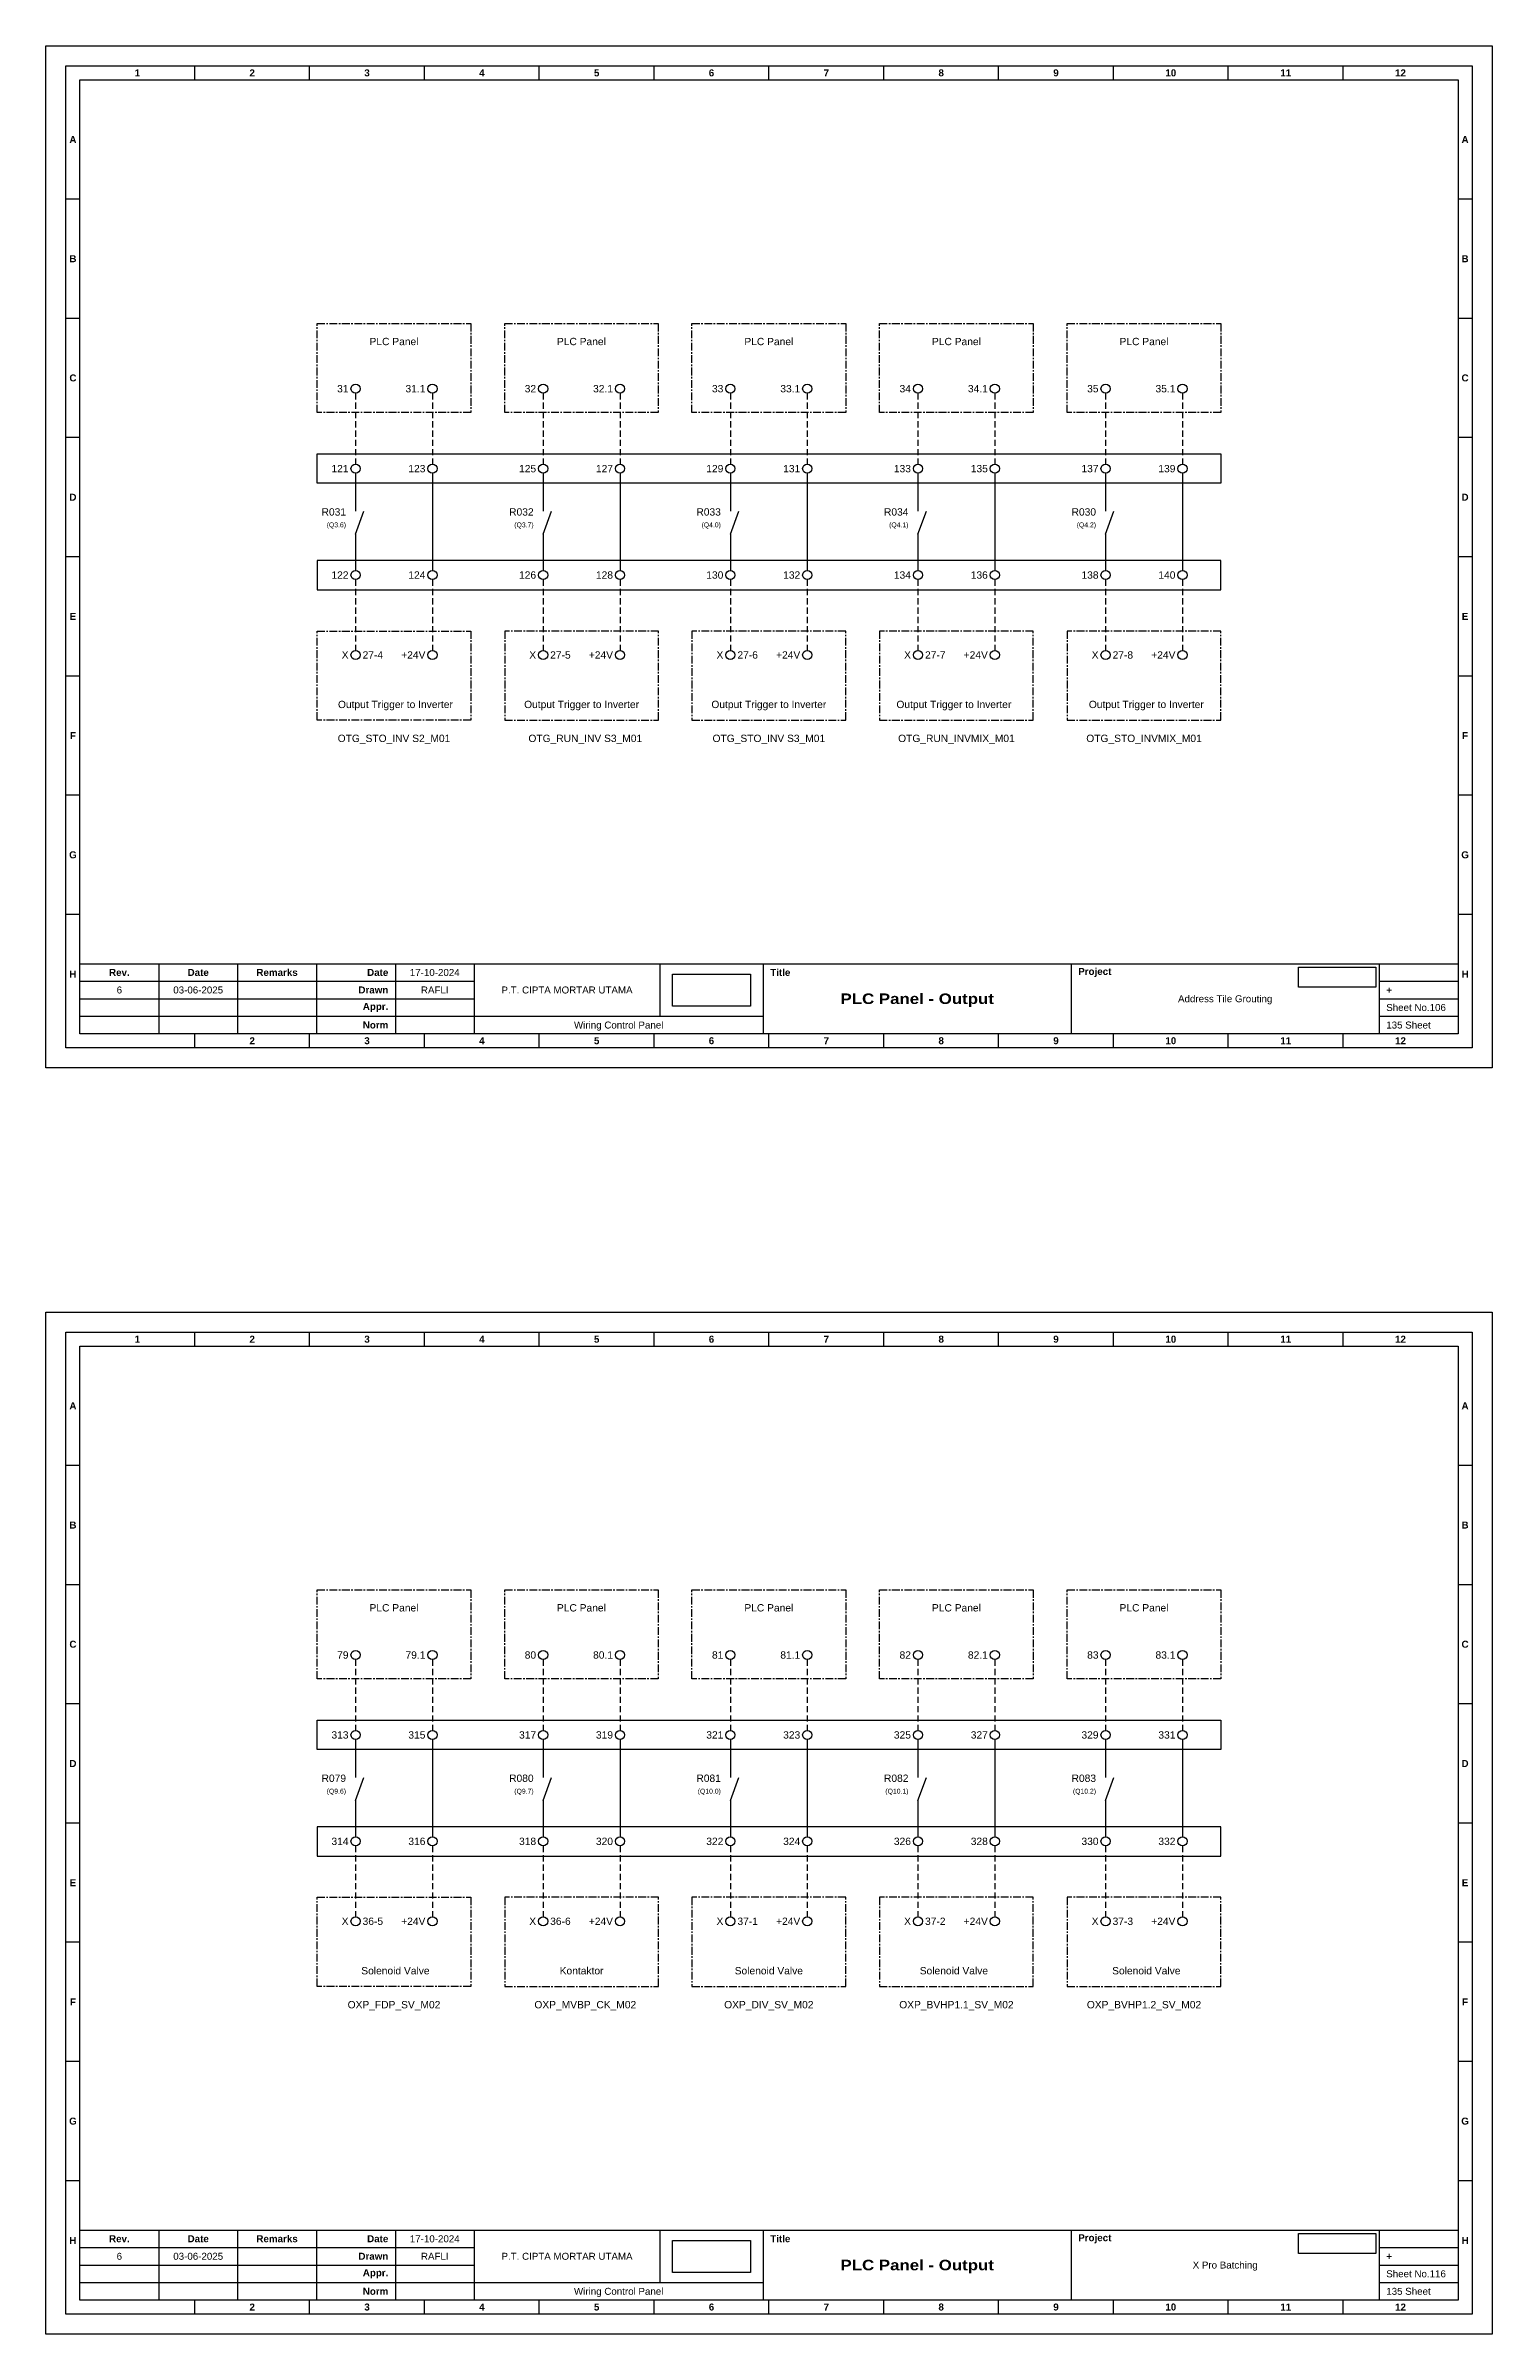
# Model space of a CAD drawing. Header units: millimetres. Extents: x 7759 to 13246, y 5489 to 6217.
# Drawn here: x 9835.2 to 10131.3, y 5747.9 to 6216.5 of the extents above; entities that cross this region are included whole.
import ezdxf
from ezdxf.enums import TextEntityAlignment as Align

# ---------------------------------------------------------------- set-up
doc = ezdxf.new("R2010")
doc.units = ezdxf.units.MM
doc.linetypes.add('CENTER', pattern=[50.8, 31.75, -6.35, 6.35, -6.35])
doc.linetypes.add('HIDDEN', pattern=[9.525, 6.35, -3.175])
doc.styles.add('Bold', font='ariblk.ttf', dxfattribs={"height": 25.4})
doc.styles.get("Standard").update_dxf_attribs({"font": 'arial.ttf'})
picture_1 = doc.add_image_def('image1.png', size_in_pixel=(2048, 847))
picture_2 = doc.add_image_def('image2.png', size_in_pixel=(2092, 542))

# ---------------------------------------------------------------- blocks, each defined once
blk = doc.blocks.new('KOP MU PROJECT')
at = {"color": 6, "ltscale": 50}
for p, q in [((27.74, 184.05), (27.74, 186.66)), ((49.13, 184.05), (49.13, 186.66)), ((70.51, 184.05), (70.51, 186.66)), ((91.89, 184.05), (91.89, 186.66)), ((113.27, 184.05), (113.27, 186.66)), ((134.66, 184.05), (134.66, 186.66)), ((156.04, 184.05), (156.04, 186.66)), ((177.42, 184.05), (177.42, 186.66)), ((198.8, 184.05), (198.8, 186.66)), ((220.19, 184.05), (220.19, 186.66)), ((241.57, 184.05), (241.57, 186.66)), ((6.36, 161.84), (3.75, 161.84)), ((265.59, 161.84), (262.98, 161.84)), ((6.36, 139.63), (3.75, 139.63)), ((265.59, 139.63), (262.98, 139.63)), ((6.36, 117.42), (3.75, 117.42)), ((265.59, 117.42), (262.98, 117.42)), ((6.36, 95.22), (3.75, 95.22)), ((265.59, 95.22), (262.98, 95.22)), ((6.36, 73.01), (3.75, 73.01)), ((265.59, 73.01), (262.98, 73.01)), ((6.36, 50.8), (3.75, 50.8)), ((265.59, 50.8), (262.98, 50.8)), ((6.36, 28.59), (3.75, 28.59)), ((265.59, 28.59), (262.98, 28.59)), ((27.74, 3.75), (27.74, 6.36)), ((49.13, 3.75), (49.13, 6.36)), ((70.51, 3.75), (70.51, 6.36)), ((91.89, 3.75), (91.89, 6.36)), ((113.27, 3.75), (113.27, 6.36)), ((134.66, 3.75), (134.66, 6.36)), ((156.04, 3.75), (156.04, 6.36)), ((177.42, 3.75), (177.42, 6.36)), ((198.8, 3.75), (198.8, 6.36)), ((220.19, 3.75), (220.19, 6.36)), ((241.57, 3.75), (241.57, 6.36))]:
    blk.add_line(p, q, dxfattribs=at)
at = {"ltscale": 50}
for p, q in [((6.36, 19.41), (262.98, 19.41)), ((21.04, 19.41), (21.04, 6.36)), ((35.72, 19.41), (35.72, 6.36)), ((50.41, 19.41), (50.41, 6.36)), ((65.09, 19.41), (65.09, 6.36)), ((79.77, 19.41), (79.77, 6.36)), ((114.35, 19.41), (114.35, 9.62)), ((133.6, 19.41), (133.6, 6.36)), ((190.95, 19.41), (190.95, 6.36)), ((248.3, 19.41), (248.3, 6.36)), ((6.36, 16.15), (79.77, 16.15)), ((6.36, 12.89), (79.77, 12.89)), ((248.3, 16.15), (262.98, 16.15)), ((248.3, 12.89), (262.98, 12.89)), ((6.36, 9.62), (133.6, 9.62)), ((248.3, 9.62), (262.98, 9.62))]:
    blk.add_line(p, q, dxfattribs=at)
at = {"color": 1, "ltscale": 50}
blk.add_lwpolyline([(269.34, 0), (0, 0), (0, 190.41), (269.34, 190.41)], close=True, dxfattribs=at)
at = {"color": 6, "ltscale": 50}
for points in [[(265.59, 3.75), (3.75, 3.75), (3.75, 186.66), (265.59, 186.66)], [(262.98, 6.36), (6.36, 6.36), (6.36, 184.05), (262.98, 184.05)]]:
    blk.add_lwpolyline(points, close=True, dxfattribs=at)
at = {"ltscale": 50, "char_height": 1.305, "attachment_point": 4}
for s, width, heights, insert in [('\\pxqc;{\\fArial|b1|i0|c0|p34;1}', 21.3825, [2.51], (6.36, 185.36)), ('\\pxqc;{\\fArial|b1|i0|c0|p34;2}', 21.3825, [2.51], (27.74, 185.36)), ('\\pxqc;{\\fArial|b1|i0|c0|p34;3}', 21.3825, [2.51], (49.13, 185.36)), ('\\pxqc;{\\fArial|b1|i0|c0|p34;4}', 21.3825, [2.51], (70.51, 185.36)), ('\\pxqc;{\\fArial|b1|i0|c0|p34;5}', 21.3825, [2.51], (91.89, 185.36)), ('\\pxqc;{\\fArial|b1|i0|c0|p34;6}', 21.3825, [2.51], (113.27, 185.36)), ('\\pxqc;{\\fArial|b1|i0|c0|p34;7}', 21.3825, [2.51], (134.66, 185.36)), ('\\pxqc;{\\fArial|b1|i0|c0|p34;8}', 21.3825, [2.51], (156.04, 185.36)), ('\\pxqc;{\\fArial|b1|i0|c0|p34;9}', 21.3825, [2.51], (177.42, 185.36)), ('\\pxqc;{\\fArial|b1|i0|c0|p34;10}', 21.3825, [2.51], (198.8, 185.36)), ('\\pxqc;{\\fArial|b1|i0|c0|p34;11}', 21.3825, [2.51], (220.19, 185.36)), ('\\pxqc;{\\fArial|b1|i0|c0|p34;12}', 21.3825, [2.51], (241.57, 185.36)), ('\\pxqc;{\\fArial|b1|i0|c0|p34;A}', 2.61, [2.51], (3.75, 172.95)), ('\\pxqc;{\\fArial|b1|i0|c0|p34;A}', 2.61, [2.51], (262.98, 172.95)), ('\\pxqc;{\\fArial|b1|i0|c0|p34;B}', 2.61, [2.51], (3.75, 150.74)), ('\\pxqc;{\\fArial|b1|i0|c0|p34;B}', 2.61, [2.51], (262.98, 150.74)), ('\\pxqc;{\\fArial|b1|i0|c0|p34;C}', 2.61, [2.51], (3.75, 128.53)), ('\\pxqc;{\\fArial|b1|i0|c0|p34;C}', 2.61, [2.51], (262.98, 128.53)), ('\\pxqc;{\\fArial|b1|i0|c0|p34;D}', 2.61, [2.51], (3.75, 106.32)), ('\\pxqc;{\\fArial|b1|i0|c0|p34;D}', 2.61, [2.51], (262.98, 106.32)), ('\\pxqc;{\\fArial|b1|i0|c0|p34;E}', 2.61, [2.51], (3.75, 84.11)), ('\\pxqc;{\\fArial|b1|i0|c0|p34;E}', 2.61, [2.51], (262.98, 84.11)), ('\\pxqc;{\\fArial|b1|i0|c0|p34;F}', 2.61, [2.51], (3.75, 61.9)), ('\\pxqc;{\\fArial|b1|i0|c0|p34;F}', 2.61, [2.51], (262.98, 61.9)), ('\\pxqc;{\\fArial|b1|i0|c0|p34;G}', 2.61, [2.51], (3.75, 39.69)), ('\\pxqc;{\\fArial|b1|i0|c0|p34;G}', 2.61, [2.51], (262.98, 39.69)), ('\\pxqc;{\\fArial|b1|i0|c0|p34;H}', 2.61, [2.51], (3.75, 17.47)), ('\\pxqc;{\\fArial|b1|i0|c0|p34;Rev.}', 14.6811, [2.88], (6.36, 17.78)), ('\\pxqc;{\\fArial|b1|i0|c0|p34;Date}', 14.6811, [2.88], (21.04, 17.78)), ('\\pxqc;{\\fArial|b1|i0|c0|p34;Remarks}', 14.6811, [2.88], (35.72, 17.78)), ('\\pxqr;{\\fArial|b1|i0|c0|p34;Date}', 13.3761, [2.88], (50.41, 17.78)), ('\\pxql;{\\fArial|b1|i0|c0|p34;Title}', 50.2419, [2.88], (134.9, 17.78)), ('\\pxql;{\\fArial|b1|i0|c0|p34;Project}', 50.2419, [2.88], (192.25, 17.78)), ('\\pxqc;{\\fArial|b1|i0|c0|p34;H}', 2.61, [2.51], (262.98, 17.47)), ('\\pxqr;{\\fArial|b1|i0|c0|p34;Drawn}', 13.3761, [2.88], (50.41, 14.52)), ('\\pxql;{\\fArial|b1|i0|c0|p34;+}', 14.6811, [2.88], (249.61, 14.52)), ('\\pxqr;{\\fArial|b1|i0|c0|p34;Appr.}', 13.3761, [2.88], (50.41, 11.26)), ('\\pxqr;{\\fArial|b1|i0|c0|p34;Norm}', 13.3761, [2.88], (50.41, 7.99)), ('\\pxqc;{\\fArial|b1|i0|c0|p34;2}', 21.3825, [2.51], (27.74, 5.06)), ('\\pxqc;{\\fArial|b1|i0|c0|p34;3}', 21.3825, [2.51], (49.13, 5.06)), ('\\pxqc;{\\fArial|b1|i0|c0|p34;4}', 21.3825, [2.51], (70.51, 5.06)), ('\\pxqc;{\\fArial|b1|i0|c0|p34;5}', 21.3825, [2.51], (91.89, 5.06)), ('\\pxqc;{\\fArial|b1|i0|c0|p34;6}', 21.3825, [2.51], (113.27, 5.06)), ('\\pxqc;{\\fArial|b1|i0|c0|p34;7}', 21.3825, [2.51], (134.66, 5.06)), ('\\pxqc;{\\fArial|b1|i0|c0|p34;8}', 21.3825, [2.51], (156.04, 5.06)), ('\\pxqc;{\\fArial|b1|i0|c0|p34;9}', 21.3825, [2.51], (177.42, 5.06)), ('\\pxqc;{\\fArial|b1|i0|c0|p34;10}', 21.3825, [2.51], (198.8, 5.06)), ('\\pxqc;{\\fArial|b1|i0|c0|p34;11}', 21.3825, [2.51], (220.19, 5.06)), ('\\pxqc;{\\fArial|b1|i0|c0|p34;12}', 21.3825, [2.51], (241.57, 5.06))]:
    blk.add_mtext_dynamic_manual_height_columns(s, width=width, gutter_width=0.0326, heights=heights, dxfattribs=dict(at, insert=insert))
at = {"ltscale": 50}
for tag, p in [('DATECREATED', (72.43, 17.78)), ('REV', (13.7, 14.52)), ('REVDATE', (28.38, 14.52)), ('REMARKS', (43.06, 14.52)), ('DRAWN', (72.43, 14.52)), ('COMPANY', (97.06, 14.52)), ('PROJECT', (219.62, 12.89)), ('NORM', (72.43, 7.99)), ('APPR', (72.43, 11.26)), ('DRAWINGCATEGORY', (106.68, 7.99)), ('DESCRIPTION', (162.27, 10.03))]:
    blk.add_attdef(tag, text='', height=1.3, dxfattribs=at).set_placement(p, align=Align.MIDDLE_CENTER)
at = {"ltscale": 50, "style": 'Bold'}
blk.add_attdef('TITLE', text='', height=1.96, dxfattribs=at).set_placement((162.27, 12.89), align=Align.MIDDLE_CENTER)
at = {"ltscale": 50}
for tag, p in [('TOTALSHEET', (249.61, 7.99)), ('SHEETNUMBER', (249.61, 11.26))]:
    blk.add_attdef(tag, text='', height=1.3, dxfattribs=at).set_placement(p, align=Align.MIDDLE_LEFT)
image = blk.add_image(picture_1, insert=(116.72, 11.48), size_in_units=(14.5, 6), dxfattribs=at)
image.dxf.flags = 15
image = blk.add_image(picture_2, insert=(233.29, 15.04), size_in_units=(14.36, 3.72), dxfattribs=at)
image.dxf.flags = 15

msp = doc.modelspace()

# ---------------------------------------------------------------- linework, layer by layer
at = {"linetype": 'HIDDEN', "ltscale": 0.2}
for p, q in [((9898.65, 6145.36), (9898.65, 6130.87)), ((9914.39, 6145.36), (9914.39, 6130.87)), ((9937.05, 6145.36), (9937.05, 6130.87)), ((9952.79, 6145.36), (9952.79, 6130.87)), ((9975.38, 6145.36), (9975.38, 6130.87)), ((9991.11, 6145.36), (9991.11, 6130.87)), ((10013.78, 6145.36), (10013.78, 6130.87)), ((10029.51, 6145.36), (10029.51, 6130.87)), ((10052.18, 6145.36), (10052.18, 6130.87)), ((10067.92, 6145.36), (10067.92, 6130.87)), ((9898.65, 6107.2), (9898.65, 6092.71)), ((9914.39, 6107.2), (9914.39, 6092.71)), ((9937.05, 6107.2), (9937.05, 6092.71)), ((9952.79, 6107.2), (9952.79, 6092.71)), ((9975.38, 6107.2), (9975.38, 6092.71)), ((9991.11, 6107.2), (9991.11, 6092.71)), ((10013.78, 6107.2), (10013.78, 6092.71)), ((10029.51, 6107.2), (10029.51, 6092.71)), ((10052.18, 6107.2), (10052.18, 6092.71)), ((10067.92, 6107.2), (10067.92, 6092.71)), ((9898.65, 5886.04), (9898.65, 5871.55)), ((9914.39, 5886.04), (9914.39, 5871.55)), ((9937.05, 5886.04), (9937.05, 5871.55)), ((9952.79, 5886.04), (9952.79, 5871.55)), ((9975.38, 5886.04), (9975.38, 5871.55)), ((9991.11, 5886.04), (9991.11, 5871.55)), ((10013.78, 5886.04), (10013.78, 5871.55)), ((10029.51, 5886.04), (10029.51, 5871.55)), ((10052.18, 5886.04), (10052.18, 5871.55)), ((10067.92, 5886.04), (10067.92, 5871.55)), ((9898.65, 5847.88), (9898.65, 5833.39)), ((9914.39, 5847.88), (9914.39, 5833.39)), ((9937.05, 5847.88), (9937.05, 5833.39)), ((9952.79, 5847.88), (9952.79, 5833.39)), ((9975.38, 5847.88), (9975.38, 5833.39)), ((9991.11, 5847.88), (9991.11, 5833.39)), ((10013.78, 5847.88), (10013.78, 5833.39)), ((10029.51, 5847.88), (10029.51, 5833.39)), ((10052.18, 5847.88), (10052.18, 5833.39)), ((10067.92, 5847.88), (10067.92, 5833.39))]:
    msp.add_line(p, q, dxfattribs=at)
at = {"ltscale": 0.2}
for p, q in [((9898.65, 6128.99), (9898.65, 6121.23)), ((9914.39, 6128.99), (9914.39, 6109.08)), ((9937.05, 6128.99), (9937.05, 6121.23)), ((9952.79, 6128.99), (9952.79, 6109.08)), ((9975.38, 6128.99), (9975.38, 6121.23)), ((9991.11, 6128.99), (9991.11, 6109.08)), ((10013.78, 6128.99), (10013.78, 6121.23)), ((10029.51, 6128.99), (10029.51, 6109.08)), ((10052.18, 6128.99), (10052.18, 6121.23)), ((10067.92, 6128.99), (10067.92, 6109.08)), ((9898.65, 6116.53), (9900.36, 6121.23)), ((9937.05, 6116.53), (9938.76, 6121.23)), ((9975.38, 6116.53), (9977.09, 6121.23)), ((10013.78, 6116.53), (10015.49, 6121.23)), ((10052.18, 6116.53), (10053.89, 6121.23)), ((9898.65, 6116.53), (9898.65, 6109.08)), ((9937.05, 6116.53), (9937.05, 6109.08)), ((9975.38, 6116.53), (9975.38, 6109.08)), ((10013.78, 6116.53), (10013.78, 6109.08)), ((10052.18, 6116.53), (10052.18, 6109.08)), ((9898.65, 5869.67), (9898.65, 5861.91)), ((9914.39, 5869.67), (9914.39, 5849.76)), ((9937.05, 5869.67), (9937.05, 5861.91)), ((9952.79, 5869.67), (9952.79, 5849.76)), ((9975.38, 5869.67), (9975.38, 5861.91)), ((9991.11, 5869.67), (9991.11, 5849.76)), ((10013.78, 5869.67), (10013.78, 5861.91)), ((10029.51, 5869.67), (10029.51, 5849.76)), ((10052.18, 5869.67), (10052.18, 5861.91)), ((10067.92, 5869.67), (10067.92, 5849.76)), ((9898.65, 5857.21), (9900.36, 5861.91)), ((9937.05, 5857.21), (9938.76, 5861.91)), ((9975.38, 5857.21), (9977.09, 5861.91)), ((10013.78, 5857.21), (10015.49, 5861.91)), ((10052.18, 5857.21), (10053.89, 5861.91)), ((9898.65, 5857.21), (9898.65, 5849.76)), ((9937.05, 5857.21), (9937.05, 5849.76)), ((9975.38, 5857.21), (9975.38, 5849.76)), ((10013.78, 5857.21), (10013.78, 5849.76)), ((10052.18, 5857.21), (10052.18, 5849.76))]:
    msp.add_line(p, q, dxfattribs=at)
at = {"linetype": 'CENTER', "ltscale": 0.05}
for points in [[(9890.78, 6159.63), (9922.25, 6159.63), (9922.25, 6141.4), (9890.78, 6141.4)], [(9929.18, 6159.63), (9960.58, 6159.63), (9960.58, 6141.4), (9929.18, 6141.4)], [(9967.51, 6159.63), (9998.98, 6159.63), (9998.98, 6141.4), (9967.51, 6141.4)], [(10005.91, 6159.63), (10037.38, 6159.63), (10037.38, 6141.4), (10005.91, 6141.4)], [(10044.31, 6159.63), (10075.78, 6159.63), (10075.78, 6141.4), (10044.31, 6141.4)], [(9890.78, 6096.67), (9922.25, 6096.67), (9922.25, 6078.44), (9890.78, 6078.44)], [(9929.18, 6078.44), (9960.65, 6078.44), (9960.65, 6096.67), (9929.18, 6096.67)], [(9967.51, 6078.44), (9998.98, 6078.44), (9998.98, 6096.67), (9967.51, 6096.67)], [(10005.91, 6078.44), (10037.38, 6078.44), (10037.38, 6096.67), (10005.91, 6096.67)], [(10044.31, 6078.44), (10075.78, 6078.44), (10075.78, 6096.67), (10044.31, 6096.67)], [(9890.78, 5900.3), (9922.25, 5900.3), (9922.25, 5882.08), (9890.78, 5882.08)], [(9929.18, 5900.3), (9960.58, 5900.3), (9960.58, 5882.08), (9929.18, 5882.08)], [(9967.51, 5900.3), (9998.98, 5900.3), (9998.98, 5882.08), (9967.51, 5882.08)], [(10005.91, 5900.3), (10037.38, 5900.3), (10037.38, 5882.08), (10005.91, 5882.08)], [(10044.31, 5900.3), (10075.78, 5900.3), (10075.78, 5882.08), (10044.31, 5882.08)], [(9890.78, 5837.35), (9922.25, 5837.35), (9922.25, 5819.12), (9890.78, 5819.12)], [(9929.18, 5819.12), (9960.65, 5819.12), (9960.65, 5837.35), (9929.18, 5837.35)], [(9967.51, 5819.12), (9998.98, 5819.12), (9998.98, 5837.35), (9967.51, 5837.35)], [(10005.91, 5819.12), (10037.38, 5819.12), (10037.38, 5837.35), (10005.91, 5837.35)], [(10044.31, 5819.12), (10075.78, 5819.12), (10075.78, 5837.35), (10044.31, 5837.35)]]:
    msp.add_lwpolyline(points, close=True, dxfattribs=at)
at = {"ltscale": 0.05}
for points in [[(9890.78, 6132.93), (10075.78, 6132.93), (10075.78, 6126.92), (9890.78, 6126.92)], [(9890.78, 6105.13), (10075.78, 6105.13), (10075.78, 6111.14), (9890.78, 6111.14)], [(9890.78, 5873.61), (10075.78, 5873.61), (10075.78, 5867.6), (9890.78, 5867.6)], [(9890.78, 5845.81), (10075.78, 5845.81), (10075.78, 5851.82), (9890.78, 5851.82)]]:
    msp.add_lwpolyline(points, close=True, dxfattribs=at)
for centre in [(9898.65, 6146.3), (9914.39, 6146.3), (9937.05, 6146.3), (9952.79, 6146.3), (9975.38, 6146.3), (9991.11, 6146.3), (10013.78, 6146.3), (10029.51, 6146.3), (10052.18, 6146.3), (10067.92, 6146.3), (9898.65, 6129.93), (9914.39, 6129.93), (9937.05, 6129.93), (9952.79, 6129.93), (9975.38, 6129.93), (9991.11, 6129.93), (10013.78, 6129.93), (10029.51, 6129.93), (10052.18, 6129.93), (10067.92, 6129.93), (9898.65, 6108.14), (9914.39, 6108.14), (9937.05, 6108.14), (9952.79, 6108.14), (9975.38, 6108.14), (9991.11, 6108.14), (10013.78, 6108.14), (10029.51, 6108.14), (10052.18, 6108.14), (10067.92, 6108.14), (9898.65, 6091.77), (9914.39, 6091.77), (9937.05, 6091.77), (9952.79, 6091.77), (9975.38, 6091.77), (9991.11, 6091.77), (10013.78, 6091.77), (10029.51, 6091.77), (10052.18, 6091.77), (10067.92, 6091.77), (9898.65, 5886.98), (9914.39, 5886.98), (9937.05, 5886.98), (9952.79, 5886.98), (9975.38, 5886.98), (9991.11, 5886.98), (10013.78, 5886.98), (10029.51, 5886.98), (10052.18, 5886.98), (10067.92, 5886.98), (9898.65, 5870.61), (9914.39, 5870.61), (9937.05, 5870.61), (9952.79, 5870.61), (9975.38, 5870.61), (9991.11, 5870.61), (10013.78, 5870.61), (10029.51, 5870.61), (10052.18, 5870.61), (10067.92, 5870.61), (9898.65, 5848.82), (9914.39, 5848.82), (9937.05, 5848.82), (9952.79, 5848.82), (9975.38, 5848.82), (9991.11, 5848.82), (10013.78, 5848.82), (10029.51, 5848.82), (10052.18, 5848.82), (10067.92, 5848.82), (9898.65, 5832.45), (9914.39, 5832.45), (9937.05, 5832.45), (9952.79, 5832.45), (9975.38, 5832.45), (9991.11, 5832.45), (10013.78, 5832.45), (10029.51, 5832.45), (10052.18, 5832.45), (10067.92, 5832.45)]:
    msp.add_circle(centre, 0.938)

# ---------------------------------------------------------------- block references
at = {"xscale": 1.099296583304004, "yscale": 1.099296583304004, "zscale": 1.099296583304004}
for p, values in [((9835.24, 6007.2), {'TITLE': 'PLC Panel - Output', 'PROJECT': 'Address Tile Grouting', 'COMPANY': 'P.T. CIPTA MORTAR UTAMA', 'DRAWINGCATEGORY': 'Wiring Control Panel', 'DRAWN': 'RAFLI', 'DATECREATED': '17-10-2024', 'REVDATE': '03-06-2025', 'REV': '6', 'SHEETNUMBER': 'Sheet No.106', 'TOTALSHEET': '135 Sheet'}), ((9835.24, 5747.88), {'TITLE': 'PLC Panel - Output', 'PROJECT': 'X Pro Batching', 'COMPANY': 'P.T. CIPTA MORTAR UTAMA', 'DRAWINGCATEGORY': 'Wiring Control Panel', 'DRAWN': 'RAFLI', 'DATECREATED': '17-10-2024', 'REVDATE': '03-06-2025', 'REV': '6', 'SHEETNUMBER': 'Sheet No.116', 'TOTALSHEET': '135 Sheet'})]:
    msp.add_blockref('KOP MU PROJECT', p, dxfattribs=at).add_auto_attribs(values)

# ---------------------------------------------------------------- texts
for s, p in [('PLC Panel', (9906.52, 6156.71)), ('PLC Panel', (9944.88, 6156.71)), ('PLC Panel', (9983.25, 6156.71)), ('PLC Panel', (10021.65, 6156.71)), ('PLC Panel', (10060.05, 6156.71)), ('OTG_STO_INV S2_M01', (9906.52, 6075.44)), ('OTG_RUN_INV S3_M01', (9945.68, 6075.44)), ('OTG_STO_INV S3_M01', (9983.25, 6075.44)), ('OTG_RUN_INVMIX_M01', (10021.65, 6075.44)), ('OTG_STO_INVMIX_M01', (10060.05, 6075.44)), ('PLC Panel', (9906.52, 5897.39)), ('PLC Panel', (9944.88, 5897.39)), ('PLC Panel', (9983.25, 5897.39)), ('PLC Panel', (10021.65, 5897.39)), ('PLC Panel', (10060.05, 5897.39)), ('OXP_FDP_SV_M02', (9906.52, 5816.12)), ('OXP_MVBP_CK_M02', (9945.68, 5816.12)), ('OXP_DIV_SV_M02', (9983.25, 5816.12)), ('OXP_BVHP1.1_SV_M02', (10021.65, 5816.12)), ('OXP_BVHP1.2_SV_M02', (10060.05, 5816.12))]:
    msp.add_text(s, height=1.5).set_placement(p, align=Align.TOP_CENTER)
for s, height, p in [('31', 1.5, (9897.21, 6146.3)), ('31.1', 1.5, (9912.95, 6146.3)), ('32', 1.5, (9935.61, 6146.3)), ('32.1', 1.5, (9951.35, 6146.3)), ('33', 1.5, (9973.94, 6146.3)), ('33.1', 1.5, (9989.68, 6146.3)), ('34', 1.5, (10012.34, 6146.3)), ('34.1', 1.5, (10028.08, 6146.3)), ('35', 1.5, (10050.74, 6146.3)), ('35.1', 1.5, (10066.48, 6146.3)), ('121', 1.5, (9897.21, 6129.93)), ('123', 1.5, (9912.95, 6129.93)), ('125', 1.5, (9935.61, 6129.93)), ('127', 1.5, (9951.35, 6129.93)), ('129', 1.5, (9973.94, 6129.93)), ('131', 1.5, (9989.68, 6129.93)), ('133', 1.5, (10012.34, 6129.93)), ('135', 1.5, (10028.08, 6129.93)), ('137', 1.5, (10050.74, 6129.93)), ('139', 1.5, (10066.48, 6129.93)), ('R031', 1.5, (9896.7, 6121.06)), ('R032', 1.5, (9935.1, 6121.06)), ('R033', 1.5, (9973.43, 6121.06)), ('R034', 1.5, (10011.83, 6121.06)), ('R030', 1.5, (10050.23, 6121.06)), ('(Q3.6)', 1, (9896.7, 6118.41)), ('(Q3.7)', 1, (9935.1, 6118.41)), ('(Q4.0)', 1, (9973.43, 6118.41)), ('(Q4.1)', 1, (10011.83, 6118.41)), ('(Q4.2)', 1, (10050.23, 6118.41)), ('122', 1.5, (9897.21, 6108.14)), ('124', 1.5, (9912.95, 6108.14)), ('126', 1.5, (9935.61, 6108.14)), ('128', 1.5, (9951.35, 6108.14)), ('130', 1.5, (9973.94, 6108.14)), ('132', 1.5, (9989.68, 6108.14)), ('134', 1.5, (10012.34, 6108.14)), ('136', 1.5, (10028.08, 6108.14)), ('138', 1.5, (10050.74, 6108.14)), ('140', 1.5, (10066.48, 6108.14)), ('X', 1.5, (9897.21, 6091.77)), ('+24V', 1.5, (9912.95, 6091.77)), ('X', 1.5, (9935.61, 6091.77)), ('+24V', 1.5, (9951.35, 6091.77)), ('X', 1.5, (9973.94, 6091.77)), ('+24V', 1.5, (9989.68, 6091.77)), ('X', 1.5, (10012.34, 6091.77)), ('+24V', 1.5, (10028.08, 6091.77)), ('X', 1.5, (10050.74, 6091.77)), ('+24V', 1.5, (10066.48, 6091.77)), ('79', 1.5, (9897.21, 5886.98)), ('79.1', 1.5, (9912.95, 5886.98)), ('80', 1.5, (9935.61, 5886.98)), ('80.1', 1.5, (9951.35, 5886.98)), ('81', 1.5, (9973.94, 5886.98)), ('81.1', 1.5, (9989.68, 5886.98)), ('82', 1.5, (10012.34, 5886.98)), ('82.1', 1.5, (10028.08, 5886.98)), ('83', 1.5, (10050.74, 5886.98)), ('83.1', 1.5, (10066.48, 5886.98)), ('313', 1.5, (9897.21, 5870.61)), ('315', 1.5, (9912.95, 5870.61)), ('317', 1.5, (9935.61, 5870.61)), ('319', 1.5, (9951.35, 5870.61)), ('321', 1.5, (9973.94, 5870.61)), ('323', 1.5, (9989.68, 5870.61)), ('325', 1.5, (10012.34, 5870.61)), ('327', 1.5, (10028.08, 5870.61)), ('329', 1.5, (10050.74, 5870.61)), ('331', 1.5, (10066.48, 5870.61)), ('R079', 1.5, (9896.7, 5861.74)), ('(Q9.6)', 1, (9896.7, 5859.09)), ('R080', 1.5, (9935.1, 5861.74)), ('(Q9.7)', 1, (9935.1, 5859.09)), ('R081', 1.5, (9973.43, 5861.74)), ('(Q10.0)', 1, (9973.43, 5859.09)), ('R082', 1.5, (10011.83, 5861.74)), ('(Q10.1)', 1, (10011.83, 5859.09)), ('R083', 1.5, (10050.23, 5861.74)), ('(Q10.2)', 1, (10050.23, 5859.09)), ('314', 1.5, (9897.21, 5848.82)), ('316', 1.5, (9912.95, 5848.82)), ('318', 1.5, (9935.61, 5848.82)), ('320', 1.5, (9951.35, 5848.82)), ('322', 1.5, (9973.94, 5848.82)), ('324', 1.5, (9989.68, 5848.82)), ('326', 1.5, (10012.34, 5848.82)), ('328', 1.5, (10028.08, 5848.82)), ('330', 1.5, (10050.74, 5848.82)), ('332', 1.5, (10066.48, 5848.82)), ('X', 1.5, (9897.21, 5832.45)), ('+24V', 1.5, (9912.95, 5832.45)), ('X', 1.5, (9935.61, 5832.45)), ('+24V', 1.5, (9951.35, 5832.45)), ('X', 1.5, (9973.94, 5832.45)), ('+24V', 1.5, (9989.68, 5832.45)), ('X', 1.5, (10012.34, 5832.45)), ('+24V', 1.5, (10028.08, 5832.45)), ('X', 1.5, (10050.74, 5832.45)), ('+24V', 1.5, (10066.48, 5832.45))]:
    msp.add_text(s, height=height).set_placement(p, align=Align.MIDDLE_RIGHT)
for s, p in [('27-4', (9900.09, 6091.77)), ('27-5', (9938.49, 6091.77)), ('27-6', (9976.82, 6091.77)), ('27-7', (10015.22, 6091.77)), ('27-8', (10053.62, 6091.77)), ('36-5', (9900.09, 5832.45)), ('36-6', (9938.49, 5832.45)), ('37-1', (9976.82, 5832.45)), ('37-2', (10015.22, 5832.45)), ('37-3', (10053.62, 5832.45))]:
    msp.add_text(s, height=1.5).set_placement(p, align=Align.MIDDLE_LEFT)
for s, p in [('Output Trigger to Inverter', (9906.81, 6080.44)), ('Output Trigger to Inverter', (9944.92, 6080.44)), ('Output Trigger to Inverter', (9983.25, 6080.44)), ('Output Trigger to Inverter', (10021.13, 6080.44)), ('Output Trigger to Inverter', (10060.52, 6080.44)), ('Solenoid Valve', (9906.81, 5821.12)), ('Kontaktor', (9944.92, 5821.12)), ('Solenoid Valve', (9983.25, 5821.12)), ('Solenoid Valve', (10021.13, 5821.12)), ('Solenoid Valve', (10060.52, 5821.12))]:
    msp.add_text(s, height=1.5).set_placement(p, align=Align.BOTTOM_CENTER)

doc.saveas('drawing.dxf')
